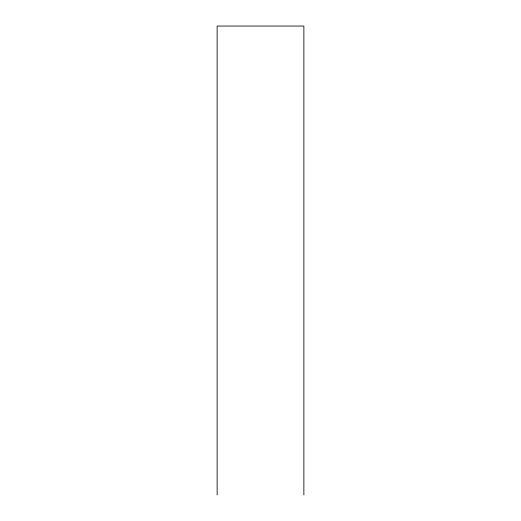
<?xml version="1.0" encoding="UTF-8"?>
<svg xmlns="http://www.w3.org/2000/svg" width="521" height="521" viewBox="0 0 521 521"><rect width="100%" height="100%" fill="white"/><g stroke="black" fill="none" stroke-linecap="round" stroke-linejoin="round"><path stroke-width="0.78" d="M303.873 494.95L303.873 26.05L217.127 26.05L217.127 494.95"/></g></svg>
